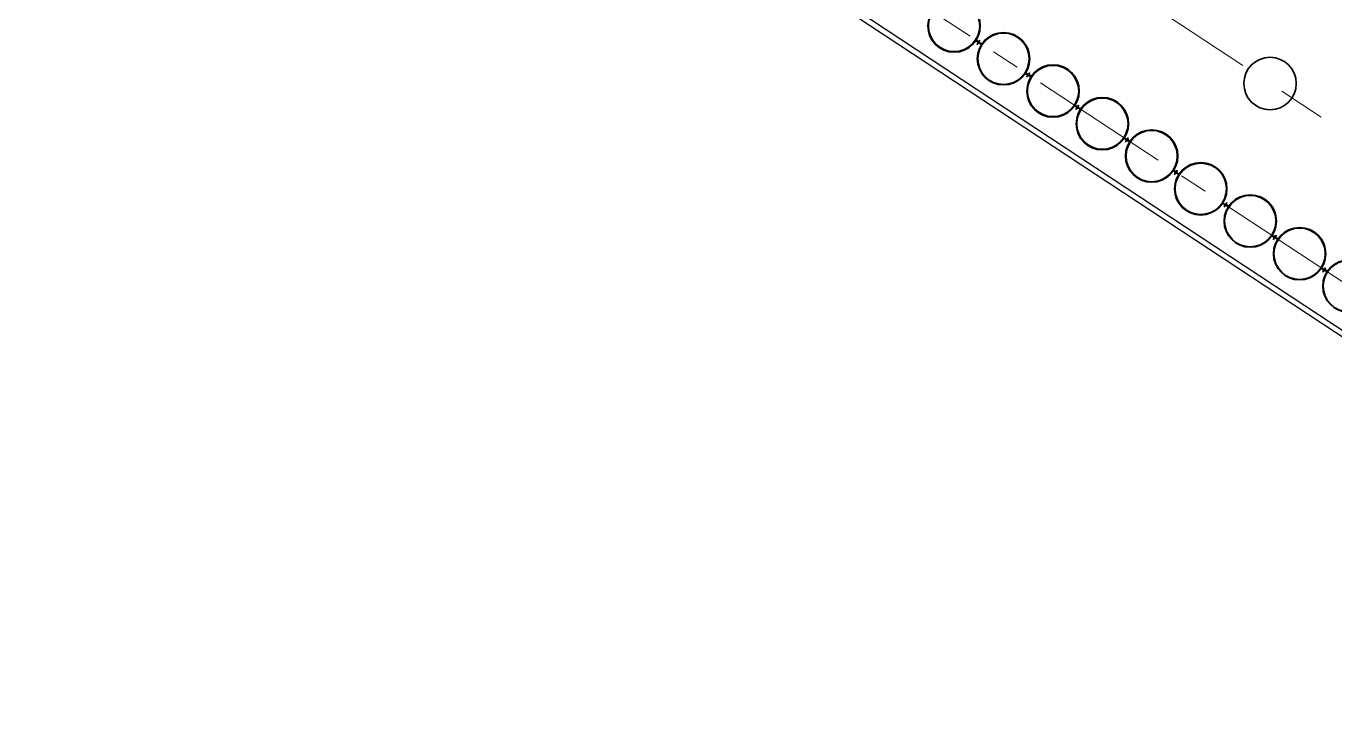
# Model space of a CAD drawing. Header units: millimetres. Extents: x 0 to 581027, y 0 to 6627194.
# Drawn here: x 580752.16 to 580787.59, y 6625553.4 to 6625571.87 of the extents above; entities that cross this region are included whole.
import ezdxf

# ---------------------------------------------------------------- set-up
doc = ezdxf.new("R2010")
doc.units = ezdxf.units.MM
doc.linetypes.add('CENTERX2', pattern=[20.32, 12.7, -2.54, 2.54, -2.54])
doc.linetypes.add('CONTINOUS', pattern=[0])
for name, color, linetype, lineweight in [('ГР_Верх_строение', 250, 'CONTINOUS', 30), ('ГР_Причала 5 уч 2_СО10', 130, 'Continuous', 35), ('ГР_Разбивочная ось', 2, 'CENTERX2', 13), ('ГР_Фасонный профиль 2415', 3, 'Continuous', 35), ('ГР_Фасонный профиль 2416', 60, 'Continuous', 35), ('ГР_ШТС1_1а', 4, 'Continuous', 35), ('ГР_ШТС2_1а', 21, 'Continuous', 35), ('ГР_ШТС3д_1а', 111, 'Continuous', 35)]:
    doc.layers.add(name, color=color, linetype=linetype, lineweight=lineweight)
doc.layers.add('Этап 5.2 верхняя бровка', color=7, linetype='Continuous')
doc.layers.add('Этап 5.2 нижняя бровка', color=7, linetype='Continuous')

msp = doc.modelspace()

# ---------------------------------------------------------------- linework, layer by layer
at = {"layer": 'Defpoints', "ltscale": 0.5, "extrusion": (-3.16225e-05, -2.58101e-05, 1), "elevation": -3.288}
for points in [[(580777.92, 6625571.38), (580777.92, 6625571.38), (580777.92, 6625571.38), (580777.92, 6625571.38), (580778, 6625571.5)], [(580779.26, 6625570.5), (580779.26, 6625570.5), (580779.26, 6625570.5), (580779.26, 6625570.5), (580779.34, 6625570.62)], [(580780.59, 6625569.62), (580780.59, 6625569.62), (580780.59, 6625569.62), (580780.59, 6625569.62), (580780.67, 6625569.74)], [(580781.93, 6625568.74), (580781.93, 6625568.74), (580781.93, 6625568.74), (580781.93, 6625568.74), (580782.01, 6625568.86)], [(580783.26, 6625567.86), (580783.26, 6625567.86), (580783.26, 6625567.86), (580783.26, 6625567.86), (580783.34, 6625567.98)], [(580784.6, 6625566.98), (580784.6, 6625566.98), (580784.6, 6625566.98), (580784.6, 6625566.98), (580784.68, 6625567.1)], [(580785.93, 6625566.1), (580785.93, 6625566.1), (580785.93, 6625566.1), (580785.93, 6625566.1), (580786.02, 6625566.22)], [(580787.27, 6625565.22), (580787.27, 6625565.22), (580787.27, 6625565.22), (580787.27, 6625565.22), (580787.35, 6625565.34)]]:
    msp.add_lwpolyline(points, dxfattribs=at)
at = {"layer": 'Defpoints', "ltscale": 0.5, "extrusion": (1.82928e-05, 5.32664e-05, 1), "elevation": 2.993}
for points in [[(580777.92, 6625571.38), (580777.92, 6625571.38), (580777.92, 6625571.38), (580777.92, 6625571.38), (580778, 6625571.5)], [(580779.26, 6625570.5), (580779.26, 6625570.5), (580779.26, 6625570.5), (580779.26, 6625570.5), (580779.34, 6625570.62)], [(580783.26, 6625567.86), (580783.26, 6625567.86), (580783.26, 6625567.86), (580783.26, 6625567.86), (580783.34, 6625567.98)], [(580784.6, 6625566.98), (580784.6, 6625566.98), (580784.6, 6625566.98), (580784.6, 6625566.98), (580784.68, 6625567.1)]]:
    msp.add_lwpolyline(points, dxfattribs=at)
at = {"layer": 'Defpoints', "ltscale": 0.5, "extrusion": (1.66525e-07, 4.28526e-05, 1), "elevation": 1.231}
for points in [[(580780.59, 6625569.62), (580780.59, 6625569.62), (580780.59, 6625569.62), (580780.59, 6625569.62), (580780.67, 6625569.74)], [(580781.93, 6625568.74), (580781.93, 6625568.74), (580781.93, 6625568.74), (580781.93, 6625568.74), (580782.01, 6625568.86)], [(580785.93, 6625566.1), (580785.93, 6625566.1), (580785.93, 6625566.1), (580785.93, 6625566.1), (580786.02, 6625566.22)], [(580787.27, 6625565.22), (580787.27, 6625565.22), (580787.27, 6625565.22), (580787.27, 6625565.22), (580787.35, 6625565.34)]]:
    msp.add_lwpolyline(points, dxfattribs=at)
at = {"layer": 'ГР_Верх_строение', "color": 6, "ltscale": 10, "elevation": 0}
msp.add_lwpolyline([(580875.68, 6625540.31), (580823.2, 6625540.31), (580560.198, 6625713.617)], dxfattribs=at)
at = {"layer": 'ГР_Причала 5 уч 2_СО10', "ltscale": 100, "extrusion": (1.84014e-06, -1.21471e-06, 1)}
msp.add_circle((580785.84, 6625570.32, 0.11), 0.71, dxfattribs=at)
at = {"layer": 'ГР_Разбивочная ось', "ltscale": 0.5, "elevation": 0}
msp.add_lwpolyline([(580810.55, 6625554.04), (580563.28, 6625716.98)], dxfattribs=at)
at = {"layer": 'ГР_Разбивочная ось', "ltscale": 0.3, "elevation": 0}
msp.add_lwpolyline([(580880.21, 6625541.41), (580823.53, 6625541.41), (580561.41, 6625714.14)], dxfattribs=at)
at = {"layer": 'ГР_Фасонный профиль 2415', "extrusion": (1.82928e-05, 5.32664e-05, 1), "elevation": 2.993}
for points in [[(580777.94, 6625571.44, 0.414214), (580777.95, 6625571.43), (580777.95, 6625571.43, 0.376367), (580777.95, 6625571.43), (580777.95, 6625571.43, -0.57735), (580777.96, 6625571.43), (580778.02, 6625571.4, -0.339454), (580778.02, 6625571.39), (580778.02, 6625571.39, 0.339454), (580778.02, 6625571.38, 0.414214), (580778.03, 6625571.38, -0.135884), (580778.03, 6625571.39, -0.135884), (580778.05, 6625571.4, 0.414214), (580778.05, 6625571.41, 0.339454), (580778.03, 6625571.41), (580778.03, 6625571.41, -0.339454), (580778.02, 6625571.41), (580777.97, 6625571.44, -0.57735), (580777.97, 6625571.45), (580777.97, 6625571.45, 0.287204), (580777.97, 6625571.46), (580777.97, 6625571.46, 0.414214), (580777.96, 6625571.46)], [(580779.3, 6625570.54, -0.414214), (580779.29, 6625570.54), (580779.29, 6625570.54, -0.376367), (580779.29, 6625570.55), (580779.29, 6625570.55, 0.57735), (580779.29, 6625570.56), (580779.24, 6625570.59, 0.339454), (580779.23, 6625570.59), (580779.23, 6625570.59, -0.339454), (580779.21, 6625570.59, -0.414214), (580779.21, 6625570.6, 0.135884), (580779.23, 6625570.61, 0.135884), (580779.23, 6625570.62, -0.414214), (580779.24, 6625570.63, -0.339454), (580779.24, 6625570.61), (580779.24, 6625570.61, 0.339454), (580779.24, 6625570.6), (580779.3, 6625570.57, 0.57735), (580779.31, 6625570.57), (580779.31, 6625570.57, -0.287204), (580779.31, 6625570.58), (580779.31, 6625570.57, -0.414214), (580779.32, 6625570.56)], [(580783.29, 6625567.92, 0.414214), (580783.29, 6625567.91), (580783.29, 6625567.91, 0.376367), (580783.3, 6625567.91), (580783.3, 6625567.91, -0.57735), (580783.3, 6625567.91), (580783.36, 6625567.88, -0.339454), (580783.36, 6625567.87), (580783.36, 6625567.87, 0.339454), (580783.37, 6625567.86, 0.414214), (580783.37, 6625567.86, -0.135884), (580783.38, 6625567.87, -0.135884), (580783.39, 6625567.88, 0.414214), (580783.39, 6625567.89, 0.339454), (580783.38, 6625567.89), (580783.37, 6625567.89, -0.339454), (580783.37, 6625567.89), (580783.31, 6625567.92, -0.57735), (580783.31, 6625567.93), (580783.31, 6625567.93, 0.287204), (580783.31, 6625567.94), (580783.31, 6625567.94, 0.414214), (580783.3, 6625567.94)], [(580784.65, 6625567.02, -0.414214), (580784.63, 6625567.02), (580784.63, 6625567.02, -0.376367), (580784.63, 6625567.03), (580784.63, 6625567.03, 0.57735), (580784.63, 6625567.04), (580784.58, 6625567.07, 0.339454), (580784.57, 6625567.07), (580784.57, 6625567.07, -0.339454), (580784.56, 6625567.07, -0.414214), (580784.56, 6625567.08, 0.135884), (580784.57, 6625567.09, 0.135884), (580784.57, 6625567.1, -0.414214), (580784.58, 6625567.11, -0.339454), (580784.58, 6625567.09), (580784.58, 6625567.09, 0.339454), (580784.58, 6625567.08), (580784.64, 6625567.05, 0.57735), (580784.65, 6625567.05), (580784.65, 6625567.05, -0.287204), (580784.65, 6625567.06), (580784.65, 6625567.05, -0.414214), (580784.66, 6625567.04)]]:
    msp.add_lwpolyline(points, format="xyb", close=True, dxfattribs=at)
at = {"layer": 'ГР_Фасонный профиль 2415', "extrusion": (1.66525e-07, 4.28526e-05, 1), "elevation": 1.231}
for points in [[(580780.62, 6625569.68, 0.414214), (580780.62, 6625569.67), (580780.62, 6625569.67, 0.376367), (580780.62, 6625569.67), (580780.63, 6625569.67, -0.57735), (580780.63, 6625569.67), (580780.69, 6625569.64, -0.339454), (580780.69, 6625569.63), (580780.69, 6625569.63, 0.339454), (580780.69, 6625569.62, 0.414214), (580780.7, 6625569.62, -0.135884), (580780.7, 6625569.63, -0.135884), (580780.72, 6625569.64, 0.414214), (580780.72, 6625569.65, 0.339454), (580780.7, 6625569.65), (580780.7, 6625569.65, -0.339454), (580780.7, 6625569.65), (580780.64, 6625569.68, -0.57735), (580780.64, 6625569.69), (580780.64, 6625569.69, 0.287204), (580780.64, 6625569.7), (580780.64, 6625569.7, 0.414214), (580780.63, 6625569.7)], [(580781.97, 6625568.78, -0.414214), (580781.96, 6625568.78), (580781.96, 6625568.78, -0.376367), (580781.96, 6625568.79), (580781.96, 6625568.79, 0.57735), (580781.96, 6625568.8), (580781.91, 6625568.83, 0.339454), (580781.9, 6625568.83), (580781.9, 6625568.83, -0.339454), (580781.89, 6625568.83, -0.414214), (580781.88, 6625568.84, 0.135884), (580781.9, 6625568.85, 0.135884), (580781.9, 6625568.86, -0.414214), (580781.91, 6625568.87, -0.339454), (580781.91, 6625568.85), (580781.91, 6625568.85, 0.339454), (580781.91, 6625568.84), (580781.97, 6625568.81, 0.57735), (580781.98, 6625568.81), (580781.98, 6625568.81, -0.287204), (580781.98, 6625568.82), (580781.98, 6625568.81, -0.414214), (580781.99, 6625568.8)], [(580785.96, 6625566.16, 0.414214), (580785.96, 6625566.15), (580785.96, 6625566.15, 0.376367), (580785.97, 6625566.15), (580785.97, 6625566.15, -0.57735), (580785.97, 6625566.15), (580786.03, 6625566.12, -0.339454), (580786.03, 6625566.11), (580786.03, 6625566.11, 0.339454), (580786.04, 6625566.1, 0.414214), (580786.04, 6625566.1, -0.135884), (580786.05, 6625566.11, -0.135884), (580786.06, 6625566.12, 0.414214), (580786.06, 6625566.13, 0.339454), (580786.05, 6625566.13), (580786.04, 6625566.13, -0.339454), (580786.04, 6625566.13), (580785.98, 6625566.16, -0.57735), (580785.98, 6625566.17), (580785.98, 6625566.17, 0.287204), (580785.98, 6625566.18), (580785.98, 6625566.18, 0.414214), (580785.97, 6625566.18)], [(580787.32, 6625565.26, -0.414214), (580787.31, 6625565.26), (580787.3, 6625565.26, -0.376367), (580787.3, 6625565.27), (580787.31, 6625565.27, 0.57735), (580787.31, 6625565.28), (580787.25, 6625565.31, 0.339454), (580787.24, 6625565.31), (580787.24, 6625565.31, -0.339454), (580787.23, 6625565.31, -0.414214), (580787.23, 6625565.32, 0.135884), (580787.24, 6625565.33, 0.135884), (580787.24, 6625565.34, -0.414214), (580787.25, 6625565.35, -0.339454), (580787.25, 6625565.33), (580787.25, 6625565.33, 0.339454), (580787.25, 6625565.32), (580787.31, 6625565.29, 0.57735), (580787.32, 6625565.29), (580787.32, 6625565.29, -0.287204), (580787.32, 6625565.3), (580787.33, 6625565.29, -0.414214), (580787.33, 6625565.28)]]:
    msp.add_lwpolyline(points, format="xyb", close=True, dxfattribs=at)
at = {"layer": 'ГР_Фасонный профиль 2416', "extrusion": (-3.16225e-05, -2.58101e-05, 1), "elevation": -3.288}
for points in [[(580777.95, 6625571.45), (580777.94, 6625571.44, 0.414214), (580777.94, 6625571.43), (580777.95, 6625571.42, 0.482551), (580777.95, 6625571.43), (580777.96, 6625571.43, -0.414214), (580777.96, 6625571.43), (580777.96, 6625571.43, -0.414214), (580777.96, 6625571.42), (580777.96, 6625571.42, -0.414214), (580777.94, 6625571.41), (580777.94, 6625571.42, -0.296184), (580777.93, 6625571.44, 0.414214), (580777.92, 6625571.46), (580777.9, 6625571.47, 0.339454), (580777.89, 6625571.47), (580777.89, 6625571.47, -0.339454), (580777.88, 6625571.47, -0.414214), (580777.88, 6625571.48, 0.135884), (580777.89, 6625571.49, 0.135884), (580777.9, 6625571.5, -0.414214), (580777.9, 6625571.51, -0.339454), (580777.91, 6625571.49), (580777.9, 6625571.49, 0.339454), (580777.91, 6625571.48), (580777.93, 6625571.47, 0.414214), (580777.95, 6625571.47, -0.296184), (580777.97, 6625571.47), (580777.98, 6625571.47, -0.414214), (580777.98, 6625571.45), (580777.98, 6625571.45, -0.414214), (580777.97, 6625571.45), (580777.97, 6625571.45, -0.414214), (580777.97, 6625571.45), (580777.97, 6625571.45, 0.482551), (580777.97, 6625571.46), (580777.97, 6625571.46, 0.414214), (580777.95, 6625571.46)], [(580779.31, 6625570.55), (580779.31, 6625570.54, -0.414214), (580779.29, 6625570.54), (580779.29, 6625570.54, -0.482551), (580779.29, 6625570.55), (580779.29, 6625570.55, 0.414214), (580779.29, 6625570.55), (580779.29, 6625570.56, 0.414214), (580779.28, 6625570.55), (580779.28, 6625570.55, 0.414214), (580779.28, 6625570.53), (580779.29, 6625570.53, 0.296184), (580779.31, 6625570.53, -0.414214), (580779.33, 6625570.53), (580779.35, 6625570.52, -0.339454), (580779.36, 6625570.51), (580779.35, 6625570.51, 0.339454), (580779.36, 6625570.5, 0.414214), (580779.36, 6625570.5, -0.135884), (580779.37, 6625570.51, -0.135884), (580779.38, 6625570.52, 0.414214), (580779.38, 6625570.53, 0.339454), (580779.37, 6625570.53), (580779.37, 6625570.53, -0.339454), (580779.36, 6625570.53), (580779.34, 6625570.54, -0.414214), (580779.33, 6625570.56, 0.296184), (580779.32, 6625570.58), (580779.32, 6625570.59, 0.414214), (580779.3, 6625570.58), (580779.3, 6625570.58, 0.414214), (580779.3, 6625570.57), (580779.3, 6625570.57, 0.414214), (580779.31, 6625570.57), (580779.31, 6625570.58, -0.482551), (580779.31, 6625570.58), (580779.32, 6625570.57, -0.414214), (580779.32, 6625570.56)], [(580780.62, 6625569.69), (580780.61, 6625569.68, 0.414214), (580780.61, 6625569.67), (580780.62, 6625569.66, 0.482551), (580780.62, 6625569.67), (580780.63, 6625569.67, -0.414214), (580780.63, 6625569.67), (580780.63, 6625569.67, -0.414214), (580780.63, 6625569.66), (580780.63, 6625569.66, -0.414214), (580780.61, 6625569.65), (580780.61, 6625569.66, -0.296184), (580780.6, 6625569.68, 0.414214), (580780.59, 6625569.7), (580780.57, 6625569.71, 0.339454), (580780.56, 6625569.71), (580780.56, 6625569.71, -0.339454), (580780.55, 6625569.71, -0.414214), (580780.55, 6625569.72, 0.135884), (580780.56, 6625569.73, 0.135884), (580780.57, 6625569.74, -0.414214), (580780.57, 6625569.75, -0.339454), (580780.58, 6625569.73), (580780.58, 6625569.73, 0.339454), (580780.58, 6625569.72), (580780.6, 6625569.71, 0.414214), (580780.62, 6625569.71, -0.296184), (580780.64, 6625569.71), (580780.65, 6625569.71, -0.414214), (580780.65, 6625569.69), (580780.65, 6625569.69, -0.414214), (580780.64, 6625569.69), (580780.64, 6625569.69, -0.414214), (580780.64, 6625569.69), (580780.64, 6625569.69, 0.482551), (580780.64, 6625569.7), (580780.64, 6625569.7, 0.414214), (580780.62, 6625569.7)], [(580781.98, 6625568.79), (580781.98, 6625568.78, -0.414214), (580781.96, 6625568.78), (580781.96, 6625568.78, -0.482551), (580781.96, 6625568.79), (580781.96, 6625568.79, 0.414214), (580781.96, 6625568.79), (580781.96, 6625568.8, 0.414214), (580781.95, 6625568.79), (580781.95, 6625568.79, 0.414214), (580781.95, 6625568.77), (580781.96, 6625568.77, 0.296184), (580781.98, 6625568.77, -0.414214), (580782, 6625568.77), (580782.02, 6625568.76, -0.339454), (580782.03, 6625568.75), (580782.03, 6625568.75, 0.339454), (580782.03, 6625568.74, 0.414214), (580782.04, 6625568.74, -0.135884), (580782.04, 6625568.75, -0.135884), (580782.05, 6625568.76, 0.414214), (580782.05, 6625568.77, 0.339454), (580782.04, 6625568.77), (580782.04, 6625568.77, -0.339454), (580782.03, 6625568.77), (580782.01, 6625568.78, -0.414214), (580782, 6625568.8, 0.296184), (580782, 6625568.82), (580781.99, 6625568.83, 0.414214), (580781.97, 6625568.82), (580781.97, 6625568.82, 0.414214), (580781.97, 6625568.81), (580781.97, 6625568.81, 0.414214), (580781.98, 6625568.81), (580781.98, 6625568.82, -0.482551), (580781.98, 6625568.82), (580781.99, 6625568.81, -0.414214), (580781.99, 6625568.8)], [(580783.29, 6625567.93), (580783.28, 6625567.92, 0.414214), (580783.28, 6625567.91), (580783.29, 6625567.9, 0.482551), (580783.3, 6625567.91), (580783.3, 6625567.91, -0.414214), (580783.3, 6625567.91), (580783.3, 6625567.91, -0.414214), (580783.31, 6625567.9), (580783.31, 6625567.9, -0.414214), (580783.28, 6625567.89), (580783.28, 6625567.9, -0.296184), (580783.27, 6625567.92, 0.414214), (580783.26, 6625567.94), (580783.24, 6625567.95, 0.339454), (580783.24, 6625567.95), (580783.23, 6625567.95, -0.339454), (580783.22, 6625567.95, -0.414214), (580783.22, 6625567.96, 0.135884), (580783.23, 6625567.97, 0.135884), (580783.24, 6625567.98, -0.414214), (580783.24, 6625567.99, -0.339454), (580783.25, 6625567.97), (580783.25, 6625567.97, 0.339454), (580783.25, 6625567.96), (580783.27, 6625567.95, 0.414214), (580783.29, 6625567.95, -0.296184), (580783.32, 6625567.95), (580783.32, 6625567.95, -0.414214), (580783.33, 6625567.93), (580783.33, 6625567.93, -0.414214), (580783.31, 6625567.93), (580783.31, 6625567.93, -0.414214), (580783.31, 6625567.93), (580783.31, 6625567.93, 0.482551), (580783.31, 6625567.94), (580783.31, 6625567.94, 0.414214), (580783.3, 6625567.94)], [(580784.66, 6625567.03), (580784.65, 6625567.02, -0.414214), (580784.63, 6625567.02), (580784.63, 6625567.02, -0.482551), (580784.63, 6625567.03), (580784.63, 6625567.03, 0.414214), (580784.63, 6625567.03), (580784.63, 6625567.04, 0.414214), (580784.62, 6625567.03), (580784.62, 6625567.03, 0.414214), (580784.62, 6625567.01), (580784.63, 6625567.01, 0.296184), (580784.65, 6625567.01, -0.414214), (580784.67, 6625567.01), (580784.7, 6625567, -0.339454), (580784.7, 6625566.99), (580784.7, 6625566.99, 0.339454), (580784.7, 6625566.98, 0.414214), (580784.71, 6625566.98, -0.135884), (580784.71, 6625566.99, -0.135884), (580784.72, 6625567, 0.414214), (580784.72, 6625567.01, 0.339454), (580784.71, 6625567.01), (580784.71, 6625567.01, -0.339454), (580784.7, 6625567.01), (580784.68, 6625567.02, -0.414214), (580784.68, 6625567.04, 0.296184), (580784.67, 6625567.06), (580784.66, 6625567.07, 0.414214), (580784.64, 6625567.06), (580784.64, 6625567.06, 0.414214), (580784.64, 6625567.05), (580784.64, 6625567.05, 0.414214), (580784.65, 6625567.05), (580784.65, 6625567.06, -0.482551), (580784.65, 6625567.06), (580784.66, 6625567.05, -0.414214), (580784.66, 6625567.04)], [(580785.96, 6625566.17), (580785.95, 6625566.16, 0.414214), (580785.96, 6625566.15), (580785.96, 6625566.14, 0.482551), (580785.97, 6625566.15), (580785.97, 6625566.15, -0.414214), (580785.97, 6625566.15), (580785.97, 6625566.15, -0.414214), (580785.98, 6625566.14), (580785.98, 6625566.14, -0.414214), (580785.95, 6625566.13), (580785.95, 6625566.14, -0.296184), (580785.94, 6625566.16, 0.414214), (580785.93, 6625566.18), (580785.91, 6625566.19, 0.339454), (580785.91, 6625566.19), (580785.9, 6625566.19, -0.339454), (580785.89, 6625566.19, -0.414214), (580785.89, 6625566.2, 0.135884), (580785.9, 6625566.21, 0.135884), (580785.91, 6625566.22, -0.414214), (580785.91, 6625566.23, -0.339454), (580785.92, 6625566.21), (580785.92, 6625566.21, 0.339454), (580785.92, 6625566.2), (580785.94, 6625566.19, 0.414214), (580785.96, 6625566.19, -0.296184), (580785.99, 6625566.19), (580785.99, 6625566.19, -0.414214), (580786, 6625566.17), (580786, 6625566.17, -0.414214), (580785.99, 6625566.17), (580785.98, 6625566.17, -0.414214), (580785.98, 6625566.17), (580785.99, 6625566.17, 0.482551), (580785.98, 6625566.18), (580785.98, 6625566.18, 0.414214), (580785.97, 6625566.18)], [(580787.33, 6625565.27), (580787.32, 6625565.26, -0.414214), (580787.31, 6625565.26), (580787.3, 6625565.26, -0.482551), (580787.3, 6625565.27), (580787.3, 6625565.27, 0.414214), (580787.3, 6625565.27), (580787.3, 6625565.28, 0.414214), (580787.29, 6625565.27), (580787.29, 6625565.27, 0.414214), (580787.29, 6625565.25), (580787.3, 6625565.25, 0.296184), (580787.32, 6625565.25, -0.414214), (580787.34, 6625565.25), (580787.37, 6625565.24, -0.339454), (580787.37, 6625565.23), (580787.37, 6625565.23, 0.339454), (580787.37, 6625565.22, 0.414214), (580787.38, 6625565.22, -0.135884), (580787.38, 6625565.23, -0.135884), (580787.39, 6625565.24, 0.414214), (580787.39, 6625565.25, 0.339454), (580787.38, 6625565.25), (580787.38, 6625565.25, -0.339454), (580787.37, 6625565.25), (580787.35, 6625565.26, -0.414214), (580787.35, 6625565.28, 0.296184), (580787.34, 6625565.3), (580787.33, 6625565.31, 0.414214), (580787.31, 6625565.3), (580787.31, 6625565.3, 0.414214), (580787.31, 6625565.29), (580787.31, 6625565.29, 0.414214), (580787.32, 6625565.29), (580787.32, 6625565.3, -0.482551), (580787.33, 6625565.3), (580787.33, 6625565.29, -0.414214), (580787.33, 6625565.28)]]:
    msp.add_lwpolyline(points, format="xyb", close=True, dxfattribs=at)
at = {"layer": 'ГР_ШТС1_1а', "extrusion": (-3.16225e-05, -2.58101e-05, 1)}
for centre, radius in [((580777.29, 6625571.88, -3.29), 0.71), ((580777.29, 6625571.88, -3.29), 0.694), ((580779.97, 6625570.12, -3.29), 0.71), ((580779.97, 6625570.12, -3.29), 0.694), ((580782.64, 6625568.36, -3.29), 0.71), ((580782.64, 6625568.36, -3.29), 0.694), ((580785.31, 6625566.6, -3.29), 0.71), ((580785.31, 6625566.6, -3.29), 0.694), ((580787.98, 6625564.84, -3.29), 0.71), ((580787.98, 6625564.84, -3.29), 0.694)]:
    msp.add_circle(centre, radius, dxfattribs=at)
at = {"layer": 'ГР_ШТС2_1а', "extrusion": (1.82928e-05, 5.32664e-05, 1)}
for centre, radius in [((580778.63, 6625571, 2.99), 0.71), ((580778.63, 6625571, 2.99), 0.694), ((580783.97, 6625567.48, 2.99), 0.71), ((580783.97, 6625567.48, 2.99), 0.694)]:
    msp.add_circle(centre, radius, dxfattribs=at)
at = {"layer": 'ГР_ШТС3д_1а', "extrusion": (1.66525e-07, 4.28526e-05, 1)}
for centre, radius in [((580781.3, 6625569.24, 1.23), 0.71), ((580781.3, 6625569.24, 1.23), 0.694), ((580786.64, 6625565.72, 1.23), 0.71), ((580786.64, 6625565.72, 1.23), 0.694)]:
    msp.add_circle(centre, radius, dxfattribs=at)
at = {"layer": 'Этап 5.2 верхняя бровка', "color": 3, "linetype": 'Continuous', "lineweight": 30}
msp.add_lwpolyline([(580025.73, 6625725.21), (580144.31, 6625626.85), (580198.01, 6625585.68), (580306.45, 6625503.96), (580380.3, 6625452.25, -0.007042), (580424.66, 6625424.55, -0.01078), (580452.97, 6625405.43, -0.000003), (580488.81, 6625380.08, -0.000055), (580490.46, 6625378.91, -0.000083), (580499.82, 6625372.28, 0.000042), (580518.49, 6625359.07, 0.014493), (580533.47, 6625349.1, 0.004205), (580586.34, 6625316.72, 0.045482), (580608.84, 6625305.84, 0.025712), (580650.9, 6625292.46, 0.178181), (580685.89, 6625295.84, 0.112994), (580728.34, 6625329.74), (580768.13, 6625390.9), (580811.37, 6625457.98), (580825.99, 6625484.4), (580843.64, 6625527.16)], format="xyb", dxfattribs=at)
at = {"layer": 'Этап 5.2 нижняя бровка', "color": 1, "lineweight": 30}
msp.add_lwpolyline([(580034.53, 6625734.49), (580560.2, 6625713.68), (580560.18, 6625713.46), (580823.18, 6625540.15), (580784.51, 6625481.76), (580737.88, 6625410.99), (580697.72, 6625350.06), (580412.01, 6625509.64), (580025.99, 6625725.17), (580032.37, 6625730.74), (580034.53, 6625734.49)], close=True, dxfattribs=at)

doc.saveas('drawing.dxf')
